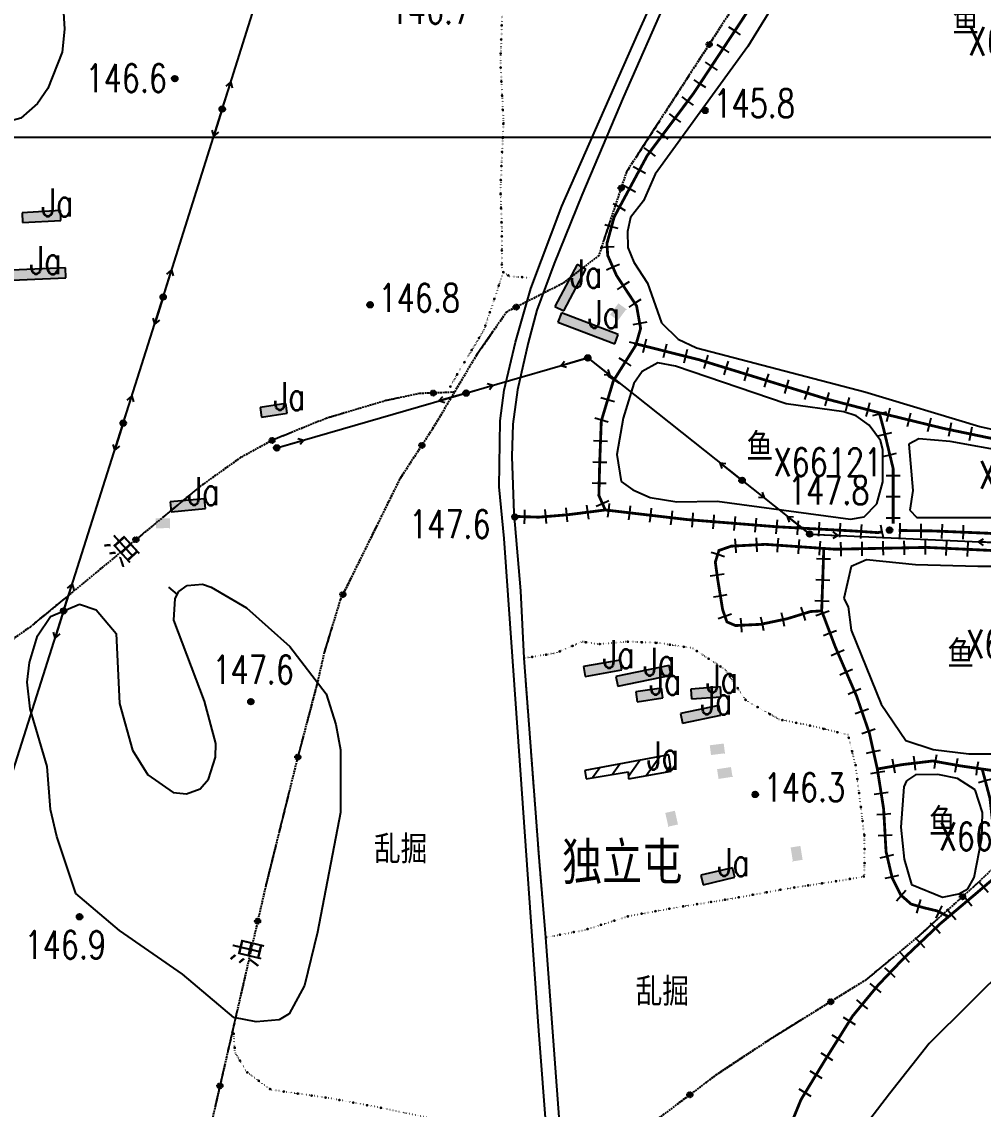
# Model space of a CAD drawing. Extents: x 408766 to 414302, y 5156573 to 5161925.
# Drawn here: x 411317 to 412000, y 5159309 to 5160082 of the extents above; entities that cross this region are included whole.
import ezdxf

# ---------------------------------------------------------------- set-up
doc = ezdxf.new("R2010")
doc.units = 0
doc.header["$LTSCALE"] = 1000
for name, pattern in [('0001', [0.5, 0.5, 0]), ('0004', [0.5, 0.5, 0]), ('5130', [1, 1, 0]), ('5320', [0.0018, 0.0013, -0.0005]), ('6121', [1, 1, 0]), ('6331', [1, 1, 0]), ('8111', [1, 1, 0]), ('8130', [1, 1, 0]), ('9100', [0.001, 0, -0.001]), ('9995', [0.001, 0, -0.001])]:
    doc.linetypes.add(name, pattern=pattern)
doc.layers.get('0').update_dxf_attribs({"linetype": 'CONTINUOUS'})
for name, color, linetype in [('0001', 1, 'CONTINUOUS'), ('0001ADD', 1, 'CONTINUOUS'), ('0001BAK', 1, 'CONTINUOUS'), ('0002', 2, 'CONTINUOUS'), ('0002ADD', 2, 'CONTINUOUS'), ('0005', 5, 'CONTINUOUS'), ('0005ADD', 5, 'CONTINUOUS'), ('0005BAK', 5, 'CONTINUOUS'), ('0006', 6, 'CONTINUOUS'), ('0007', 7, 'CONTINUOUS'), ('0009', 9, 'CONTINUOUS'), ('0011ADD', 11, 'CONTINUOUS'), ('0011BAK', 11, 'CONTINUOUS'), ('0012', 12, 'CONTINUOUS'), ('0013', 13, 'CONTINUOUS'), ('0015', 15, 'CONTINUOUS'), ('0017', 85, 'CONTINUOUS')]:
    doc.layers.add(name, color=color, linetype=linetype)
doc.styles.add('CADSLDXJ', font='romanc', dxfattribs={"bigfont": 'cadsldxj'})
doc.styles.add('SIMPLEX', font='simplex.shx', dxfattribs={"width": 0.75, "height": 20})
doc.styles.add('XDX', font='simplex.shx', dxfattribs={"height": 20, "bigfont": 'xdx.shx'})
doc.styles.add('XST', font='romanc.shx', dxfattribs={"width": 0.75, "height": 20, "bigfont": 'xst.shx'})

# ---------------------------------------------------------------- blocks, each defined once
blk = doc.blocks.new('8140')
for radius in [0.0002, 0.000141, 0.0000832, 0.0000301]:
    blk.add_circle((0, 0), radius)
at = {"flags": 1}
blk.add_attdef('8140', (0, 0), '', height=0.0000001, dxfattribs=at)
blk = doc.blocks.new('5130')
blk.add_hatch(color=256).paths.add_polyline_path([(0.0002, 0, 1), (-0.0002, 0, 1)])
for points in [[(0, 0), (0.002, 0)], [(0.001638, 0.000233), (0.002, 0), (0.001658, -0.000229)]]:
    blk.add_lwpolyline(points)
blk.add_circle((0, 0), 0.0002)
at = {"flags": 1}
blk.add_attdef('5130', (0, 0), '', height=0.000001, dxfattribs=at)
blk = doc.blocks.new('5131')
for points in [[(-0.001638, -0.000233), (-0.002, 0), (-0.001658, 0.000229)], [(0, 0), (-0.002, 0)]]:
    blk.add_lwpolyline(points)
at = {"flags": 1}
blk.add_attdef('5131', (0, 0), '', height=0.0000000001, dxfattribs=at)
blk = doc.blocks.new('2111')
h = blk.add_hatch(color=256)
h.paths.add_polyline_path([(0.0005, 0.00035), (-0.0005, 0.00035), (-0.0005, -0.00035), (0.0005, -0.00035)])
h.paths.add_polyline_path([(0, 0), (0, 0), (0, 0), (0, 0)], flags=24)
blk.add_line((0.0005, -0.00035), (0.0005, -0.00035))
at = {"style": 'CADSLDXJ', "flags": 1}
blk.add_attdef('2111', (0, 0), '', height=0.00000001, dxfattribs=at)
blk = doc.blocks.new('9100')
blk.add_hatch(color=256).paths.add_polyline_path([(0.0001, 0, 1), (-0.0001, 0, 1)])

msp = doc.modelspace()

# ---------------------------------------------------------------- hatches: boundary and pattern name
at = {"layer": '0001ADD', "linetype": '0001'}
for points in [[(411317.55, 5159939.32), (411344.74, 5159940.8), (411344.36, 5159947.79), (411317.17, 5159946.31)], [(411701.88, 5159876.53), (411717.65, 5159906.31), (411711.46, 5159909.59), (411695.7, 5159879.8)], [(411297.3, 5159897.95), (411348.21, 5159900.17), (411347.91, 5159907.17), (411296.99, 5159904.94)], [(411697.77, 5159868.65), (411738.22, 5159853.24), (411740.71, 5159859.79), (411700.26, 5159875.19)], [(411487.22, 5159801.13), (411505.47, 5159803.88), (411504.42, 5159810.8), (411486.18, 5159808.05)], [(411422.99, 5159733.87), (411447.43, 5159736.19), (411446.77, 5159743.16), (411422.32, 5159740.84)], [(411717.24, 5159616.97), (411743.31, 5159621.57), (411742.09, 5159628.46), (411716.03, 5159623.87)], [(411740.24, 5159610.08), (411778.19, 5159617.74), (411776.81, 5159624.6), (411738.86, 5159616.94)], [(411754.04, 5159598.98), (411772.44, 5159601.66), (411771.43, 5159608.59), (411753.03, 5159605.91)], [(411792.76, 5159600.89), (411813.84, 5159602.43), (411813.33, 5159609.41), (411792.25, 5159607.88)], [(411786.24, 5159583.67), (411813.46, 5159589.41), (411812.01, 5159596.26), (411784.79, 5159590.51)], [(411800.88, 5159468.89), (411823.5, 5159474.25), (411821.88, 5159481.06), (411799.27, 5159475.7)]]:
    msp.add_hatch(color=256, dxfattribs=at).paths.add_polyline_path(points)
h = msp.add_hatch(dxfattribs=at)
h.set_pattern_fill('U', color=256, scale=10, angle=54.36108, style=0, pattern_type=0)
h.set_pattern_definition([(54.36107697, (0, 0), (-8.12705117, 5.826752037), [])])
h.paths.add_polyline_path([(411717.75, 5159544.24), (411747.71, 5159549.18), (411748, 5159544.24), (411778.84, 5159549.76), (411775.64, 5159561.09), (411716.29, 5159550.05)])
at = {"layer": '0005ADD', "linetype": '5320'}
h = msp.add_hatch(color=256, dxfattribs=at)
edge = h.paths.add_edge_path()
edge.add_arc((411805.21, 5160065.84), 1.9, 0, 360)
h = msp.add_hatch(color=256, dxfattribs=at)
edge = h.paths.add_edge_path()
edge.add_arc((411742.66, 5159963.84), 1.9, 0, 360)
h = msp.add_hatch(color=256, dxfattribs=at)
edge = h.paths.add_edge_path()
edge.add_arc((411668.15, 5159879.27), 1.9, 0, 360)
h = msp.add_hatch(color=256, dxfattribs=at)
edge = h.paths.add_edge_path()
edge.add_arc((411609.25, 5159818.25), 1.9, 0, 360)
h = msp.add_hatch(color=256, dxfattribs=at)
edge = h.paths.add_edge_path()
edge.add_arc((411494.69, 5159784.55), 1.9, 0, 360)
h = msp.add_hatch(color=256, dxfattribs=at)
edge = h.paths.add_edge_path()
edge.add_arc((411601.1, 5159781.04), 1.9, 0, 360)
h = msp.add_hatch(color=256, dxfattribs=at)
edge = h.paths.add_edge_path()
edge.add_arc((411397.99, 5159714.07), 1.9, 0, 360)
h = msp.add_hatch(color=256, dxfattribs=at)
edge = h.paths.add_edge_path()
edge.add_arc((411545.03, 5159675.13), 1.9, 0, 360)
h = msp.add_hatch(color=256, dxfattribs=at)
edge = h.paths.add_edge_path()
edge.add_arc((411513, 5159559.6), 1.9, 0, 360)
h = msp.add_hatch(color=256, dxfattribs=at)
edge = h.paths.add_edge_path()
edge.add_arc((411985.18, 5159460.44), 1.9, 0, 360)
h = msp.add_hatch(color=256, dxfattribs=at)
edge = h.paths.add_edge_path()
edge.add_arc((411484.5, 5159443.04), 1.9, 0, 360)
h = msp.add_hatch(color=256, dxfattribs=at)
edge = h.paths.add_edge_path()
edge.add_arc((411891.56, 5159385.83), 1.9, 0, 360)
h = msp.add_hatch(color=256, dxfattribs=at)
edge = h.paths.add_edge_path()
edge.add_arc((411457.68, 5159326.08), 1.9, 0, 360)
h = msp.add_hatch(color=256, dxfattribs=at)
edge = h.paths.add_edge_path()
edge.add_arc((411791.48, 5159319.73), 1.9, 0, 360)

# ---------------------------------------------------------------- linework, layer by layer
at = {"layer": '0001', "linetype": '6121'}
for points in [[(411997.45, 5160302.28), (411990.42, 5160300.57), (411980.65, 5160291.33), (411887.97, 5160154.3), (411832.78, 5160064.45), (411766.78, 5159973.64), (411758.64, 5159954.83), (411749.43, 5159943.03), (411747.24, 5159932.93), (411747.55, 5159921.5), (411751.7, 5159911.23), (411761.42, 5159896.36), (411771.4, 5159868.16), (411783.12, 5159856.41), (411796.26, 5159850.33), (411915.87, 5159819.06), (411997.62, 5159794.56), (412013.37, 5159790.95)], [(411928.66, 5159778.09), (411926.94, 5159784.48), (411919, 5159795.49), (411909.68, 5159802.1), (411900.88, 5159804.88), (411859.82, 5159810.47), (411781.31, 5159837.42), (411768.69, 5159839.67), (411757.74, 5159833.63), (411751.78, 5159824.91), (411744.11, 5159800.37), (411739.57, 5159774.48), (411742.83, 5159755.35), (411750.91, 5159749.41), (411763.44, 5159743.98), (411782.38, 5159740.92), (411810.93, 5159741.39), (411905.69, 5159728.59), (411915.25, 5159730.23), (411924.39, 5159739.49), (411928.64, 5159755.24), (411928.66, 5159778.09)], [(411976.38, 5159783.73), (411954.24, 5159785.62), (411947.16, 5159782.01), (411950.03, 5159748.93), (411947.73, 5159735.03), (411952.65, 5159729.82), (412023.05, 5159729.76), (412035.79, 5159731.94), (412041.06, 5159738.77), (412038.34, 5159754.71), (412031.13, 5159768.88), (412022.44, 5159775.47), (411976.38, 5159783.73)], [(411996.06, 5159694.97), (411951.7, 5159696.21), (411916.92, 5159699.72), (411906, 5159694.94), (411900.92, 5159672.24), (411903.93, 5159666.44), (411905.99, 5159649.89), (411927.33, 5159597.25), (411944.98, 5159571.37), (411964.47, 5159565.12), (411989.74, 5159561.87), (412010.03, 5159561.94), (412054.52, 5159565.14), (412069.87, 5159569.79), (412079.01, 5159579.06), (412084.09, 5159601.76), (412077.02, 5159665.42), (412069.24, 5159681.5), (412058.08, 5159690.7), (412045.52, 5159694.86), (411996.06, 5159694.97)], [(411941.34, 5159509.91), (411943.86, 5159487), (411949.05, 5159469.08), (411971, 5159460.22), (411982.48, 5159462.44), (411988.92, 5159466.07), (411993.59, 5159474.19), (411998.82, 5159501.96), (411999.34, 5159520.35), (411994.09, 5159536.37), (411981.63, 5159544.33), (411967.76, 5159547.25), (411951.9, 5159547.06), (411945.44, 5159542.8), (411943.41, 5159538.41), (411941.34, 5159509.91)], [(412055.62, 5159449.52), (411961.55, 5159356.18)], [(411961.55, 5159356.18), (411933.42, 5159320.38), (411907.08, 5159286.2), (411899.66, 5159270.54), (411889.28, 5159239.73), (411885.13, 5159205.58), (411886.68, 5159192.84), (411892.56, 5159176.81), (411913.68, 5159138.78), (411932.85, 5159121.75), (411951.1, 5159116.8), (411971.41, 5159117.5), (412011.24, 5159135.43)]]:
    msp.add_lwpolyline(points, dxfattribs=at)
at = {"layer": '0001', "linetype": '0001'}
for points in [[(411317.55, 5159939.32), (411344.74, 5159940.8), (411344.36, 5159947.79), (411317.17, 5159946.31)], [(411701.88, 5159876.53), (411717.65, 5159906.31), (411711.46, 5159909.59), (411695.7, 5159879.8)], [(411297.3, 5159897.95), (411348.21, 5159900.17), (411347.91, 5159907.17), (411296.99, 5159904.94)], [(411697.77, 5159868.65), (411738.22, 5159853.24), (411740.71, 5159859.79), (411700.26, 5159875.19)], [(411487.22, 5159801.13), (411505.47, 5159803.88), (411504.42, 5159810.8), (411486.18, 5159808.05)], [(411422.99, 5159733.87), (411447.43, 5159736.19), (411446.77, 5159743.16), (411422.32, 5159740.84)], [(411717.24, 5159616.97), (411743.31, 5159621.57), (411742.09, 5159628.46), (411716.03, 5159623.87)], [(411740.24, 5159610.08), (411778.19, 5159617.74), (411776.81, 5159624.6), (411738.86, 5159616.94)], [(411754.04, 5159598.98), (411772.44, 5159601.66), (411771.43, 5159608.59), (411753.03, 5159605.91)], [(411792.76, 5159600.89), (411813.84, 5159602.43), (411813.33, 5159609.41), (411792.25, 5159607.88)], [(411786.24, 5159583.67), (411813.46, 5159589.41), (411812.01, 5159596.26), (411784.79, 5159590.51)], [(411717.75, 5159544.24), (411747.71, 5159549.18), (411748, 5159544.24), (411778.36, 5159549.67), (411776.7, 5159561.18), (411716.99, 5159550.03)], [(411800.88, 5159468.89), (411823.5, 5159474.25), (411821.88, 5159481.06), (411799.27, 5159475.7)]]:
    msp.add_lwpolyline(points, close=True, dxfattribs=at)
at = {"layer": '0001BAK', "linetype": '9995'}
for points in [[(411660.11, 5160259.58), (411660.11, 5160209.98), (411656.94, 5160185.71), (411659.05, 5160161.44), (411659.05, 5160112.9), (411656.94, 5160053.8), (411659.05, 5160010.54), (411656.94, 5159963.05), (411657.95, 5159932.89), (411657.95, 5159905.46), (411663.23, 5159901.24), (411678.02, 5159900.18)], [(411688.93, 5159431.46), (411717.05, 5159436.89), (411748.79, 5159446.86), (411784.15, 5159453.2), (411818.61, 5159458.63), (411858.52, 5159465.88), (411900.23, 5159472.22), (411915.65, 5159474.93), (411915.65, 5159503.01), (411909.3, 5159553.74), (411903.86, 5159575.48), (411877.56, 5159581.82), (411854.89, 5159586.34), (411831.31, 5159599.93), (411816.8, 5159621.67), (411793.22, 5159637.07), (411768.74, 5159640.69), (411747.88, 5159641.6), (411726.11, 5159639.78), (411715.23, 5159641.6), (411696.19, 5159633.44), (411673.52, 5159629.82)]]:
    msp.add_lwpolyline(points, dxfattribs=at)
at = {"layer": '0002', "linetype": '5130'}
for points in [[(411269.48, 5159294.59), (411262.05, 5159396.51), (411417.39, 5159886.41), (411562.45, 5160348.2)], [(411498.04, 5159779.25), (411719.01, 5159843.22), (411876.65, 5159718.07), (412760.37, 5159676.92), (413379.15, 5159647.53)]]:
    msp.add_lwpolyline(points, dxfattribs=at)
at = {"layer": '0005', "linetype": '6331', "const_width": 2}
for points in [[(412018.51, 5160371.79), (411992.88, 5160329.69), (411949.01, 5160263.11), (411873.62, 5160153.45), (411828.47, 5160083.1), (411794.29, 5160031.32), (411761.25, 5159986.94), (411737.74, 5159943.24), (411732.61, 5159924.46), (411733.18, 5159915.92), (411739.45, 5159901.7), (411753.69, 5159880.08), (411756.54, 5159864.14), (411753.12, 5159852.19), (411737.15, 5159826.78), (411728.6, 5159798.33), (411727.46, 5159768.17), (411726.89, 5159745.41), (411731.45, 5159735.17)], [(411751.99, 5159853.48), (411798.37, 5159841.8), (411888.95, 5159813.91), (411926.09, 5159804.23), (411971.34, 5159793.19), (412060.94, 5159774.5)], [(411935.92, 5159725.33), (411935.92, 5159725.33), (411935.92, 5159742.4), (411935.92, 5159764.59), (411929.08, 5159793.04), (411926.09, 5159804.23)], [(411939.88, 5159720.6), (411963.23, 5159720.31), (412003.68, 5159718.61), (412030.46, 5159716.33), (412044.7, 5159718.04), (412052.11, 5159723.73), (412053.24, 5159731.69), (412052.68, 5159740.8), (412044.13, 5159753.88), (412037.29, 5159764.13), (412034.82, 5159779.53)], [(411666.5, 5159730.62), (411684.16, 5159730.05), (411704.67, 5159731.75), (411731.45, 5159735.17), (411789.56, 5159728.34), (411853.36, 5159723.22), (411908.57, 5159720.2), (411925.09, 5159719.07), (411928.58, 5159719.81)], [(411975.32, 5159446.25), (411966.94, 5159450.4), (411957.82, 5159452.57), (411948.7, 5159455.17), (411941.31, 5159461.68), (411935.24, 5159473.82), (411930.89, 5159492.47), (411929.16, 5159522.83), (411926.98, 5159536.71), (411924.69, 5159551.13), (411919.09, 5159576.44), (411909.97, 5159602.9), (411894.77, 5159638.03), (411885.16, 5159663.46), (411877.34, 5159663.03), (411860.41, 5159657.82), (411841.74, 5159653.92), (411823.93, 5159653.05), (411817.85, 5159655.65), (411814.81, 5159664.33), (411811.34, 5159685.58), (411809.6, 5159698.16), (411812.21, 5159706.4), (411820.89, 5159709.44), (411845.21, 5159710.74), (411894.71, 5159707.27), (411959.85, 5159708.57), (412013.95, 5159706)], [(411886.67, 5159707.83), (411885.16, 5159663.46)], [(412134.53, 5159563.34), (412123.01, 5159567.7), (412111.72, 5159569.44), (412104.77, 5159569.44), (412094.27, 5159566.88), (412076.11, 5159561.63), (412055.26, 5159555.12), (412035.29, 5159550.35), (412010.54, 5159549.49), (411983.61, 5159553.39), (411964.07, 5159556.86), (411942.36, 5159554.26), (411924.69, 5159551.13)], [(412012.02, 5159476.36), (412006.89, 5159510.25), (412004.71, 5159530.2), (411999.15, 5159551.14)], [(412046.63, 5159506.82), (411993.66, 5159461.71), (411969.15, 5159441.05), (411943.53, 5159416.76), (411925.29, 5159397.67), (411907.05, 5159375.55), (411887.51, 5159344.33), (411870.46, 5159316.25), (411861.77, 5159295), (411852.22, 5159267.24), (411846.57, 5159237.31), (411843.94, 5159214.05), (411846.11, 5159192.79), (411856.1, 5159168.94), (411871.73, 5159141.18), (411889.97, 5159121.23), (411911.37, 5159106.24), (411933.08, 5159096.26), (411959.57, 5159091.93), (411992.14, 5159097.57), (412033.39, 5159116.22)]]:
    msp.add_lwpolyline(points, dxfattribs=at)
at = {"layer": '0005ADD', "linetype": '5320'}
for points in [[(411813.37, 5160078.42), (411797.05, 5160053.25)], [(411791.61, 5160044.86), (411775.28, 5160019.69)], [(411769.84, 5160011.3), (411753.51, 5159986.13)], [(411748.07, 5159977.74), (411746.47, 5159975.27), (411737.93, 5159949.6)], [(411734.77, 5159940.11), (411730.29, 5159926.64), (411726.94, 5159915.94), (411723.3, 5159913.14)], [(411715.37, 5159907.05), (411700.82, 5159895.86), (411690.44, 5159890.59)], [(411681.52, 5159886.07), (411661.29, 5159875.79), (411657.11, 5159869.79)], [(411651.4, 5159861.59), (411639.86, 5159845.02), (411634.84, 5159836.59)], [(411629.72, 5159828), (411614.37, 5159802.22)], [(411624.24, 5159818.8), (411599.42, 5159817.89), (411594.37, 5159816.82)], [(411584.59, 5159814.74), (411575.62, 5159812.83), (411555.65, 5159806.9)], [(411546.07, 5159804.05), (411533.09, 5159800.19), (411517.85, 5159793.98)], [(411609.25, 5159793.63), (411608.37, 5159792.16), (411592.89, 5159768.49)], [(411508.58, 5159790.21), (411494.61, 5159784.51), (411481.52, 5159777.38)], [(411472.73, 5159772.6), (411472.33, 5159772.37), (411448.28, 5159755.22)], [(411587.41, 5159760.12), (411585.36, 5159756.99), (411573.77, 5159733.43)], [(411440.35, 5159749.15), (411417.24, 5159730.01)], [(411569.35, 5159724.46), (411565.27, 5159716.17), (411556.08, 5159697.55)], [(411409.54, 5159723.64), (411398.77, 5159714.72)], [(411378.73, 5159698.13), (411369.76, 5159690.7), (411355.6, 5159679.02)], [(411551.66, 5159688.58), (411543.16, 5159671.35), (411540.03, 5159661.03)], [(411347.89, 5159672.65), (411324.75, 5159653.56)], [(411537.12, 5159651.46), (411531.77, 5159633.88), (411529.21, 5159622.55)], [(411526.99, 5159612.79), (411519.36, 5159583.78)], [(411516.82, 5159574.11), (411512.36, 5159557.16), (411509.35, 5159545.06)], [(411506.94, 5159535.35), (411499.71, 5159506.24)], [(411497.3, 5159496.53), (411490.25, 5159468.17), (411490.08, 5159467.41)], [(411996.26, 5159470.55), (411993.03, 5159467.5), (411974.02, 5159450.41)], [(411487.84, 5159457.66), (411482.69, 5159435.14)], [(411966.59, 5159443.73), (411953.63, 5159432.08), (411943.94, 5159424.06)], [(411936.25, 5159417.68), (411916.59, 5159401.39), (411912.79, 5159399.03)], [(411476.11, 5159406.42), (411472.22, 5159389.43)], [(411904.3, 5159393.75), (411878.82, 5159377.91)], [(411469.98, 5159379.68), (411463.32, 5159350.61), (411463.29, 5159350.44)], [(411870.32, 5159372.63), (411845.67, 5159357.31), (411844.86, 5159356.77)], [(411836.52, 5159351.26), (411811.49, 5159334.72)], [(411461.05, 5159340.69), (411454.32, 5159311.46)], [(411803.47, 5159328.75), (411779.5, 5159310.71)]]:
    msp.add_lwpolyline(points, dxfattribs=at)
at = {"layer": '0005ADD', "linetype": '6331'}
for points in [[(411827.61, 5160072.71), (411823.43, 5160075.47), (411819.26, 5160078.22)], [(411819.34, 5160060.19), (411815.17, 5160062.95), (411811, 5160065.7)], [(411811.08, 5160047.68), (411806.91, 5160050.43), (411802.73, 5160053.19)], [(411802.82, 5160035.16), (411798.64, 5160037.91), (411794.47, 5160040.67)], [(411794.06, 5160022.64), (411790.05, 5160025.62), (411786.04, 5160028.61)], [(411785.1, 5160010.61), (411781.09, 5160013.59), (411777.08, 5160016.58)], [(411776.15, 5159998.57), (411772.14, 5160001.56), (411768.13, 5160004.55)], [(411767.19, 5159986.54), (411763.18, 5159989.53), (411759.17, 5159992.51)], [(411760.08, 5159974.2), (411755.67, 5159976.57), (411751.27, 5159978.94)], [(411752.97, 5159960.99), (411748.57, 5159963.36), (411744.17, 5159965.73)], [(411745.87, 5159947.78), (411741.46, 5159950.15), (411737.06, 5159952.52)], [(411740.68, 5159935.02), (411735.86, 5159936.34), (411731.04, 5159937.66)], [(411737.78, 5159922.12), (411732.79, 5159921.78), (411727.8, 5159921.45)], [(411741.44, 5159909.59), (411736.86, 5159907.57), (411732.29, 5159905.55)], [(411748.35, 5159897.28), (411744.17, 5159894.53), (411740, 5159891.78)], [(411756.6, 5159884.75), (411752.42, 5159882), (411748.25, 5159879.25)], [(411760.85, 5159868.46), (411755.93, 5159867.58), (411751, 5159866.7)], [(411760.48, 5159856.49), (411759.26, 5159851.65), (411758.04, 5159846.8)], [(411758.18, 5159851.71), (411753.38, 5159853.08), (411748.57, 5159854.46)], [(411775.03, 5159852.83), (411773.81, 5159847.98), (411772.58, 5159843.13)], [(411789.57, 5159849.17), (411788.35, 5159844.32), (411787.13, 5159839.47)], [(411749.86, 5159837.61), (411745.63, 5159840.28), (411741.4, 5159842.94)], [(411804.3, 5159845.2), (411802.83, 5159840.42), (411801.36, 5159835.64)], [(411818.64, 5159840.79), (411817.17, 5159836.01), (411815.7, 5159831.23)], [(411832.98, 5159836.38), (411831.5, 5159831.6), (411830.03, 5159826.82)], [(411847.31, 5159831.96), (411845.84, 5159827.18), (411844.37, 5159822.41)], [(411741.88, 5159824.92), (411737.65, 5159827.58), (411733.41, 5159830.24)], [(411861.65, 5159827.55), (411860.18, 5159822.77), (411858.71, 5159817.99)], [(411875.98, 5159823.14), (411874.51, 5159818.36), (411873.04, 5159813.58)], [(411890.32, 5159818.72), (411888.85, 5159813.95), (411887.38, 5159809.17)], [(411737.89, 5159811.88), (411733.1, 5159813.31), (411728.31, 5159814.75)], [(411904.62, 5159814.99), (411903.36, 5159810.16), (411902.1, 5159805.32)], [(411919.14, 5159811.21), (411917.88, 5159806.37), (411916.62, 5159801.53)], [(411921.45, 5159802.22), (411926.28, 5159803.51), (411931.11, 5159804.8)], [(411933.6, 5159807.54), (411932.42, 5159802.68), (411931.23, 5159797.83)], [(411948.17, 5159803.99), (411946.99, 5159799.13), (411945.8, 5159794.27)], [(411733.58, 5159797.51), (411728.79, 5159798.95), (411724, 5159800.39)], [(411962.75, 5159800.43), (411961.56, 5159795.57), (411960.38, 5159790.72)], [(411977.19, 5159797.07), (411976.17, 5159792.18), (411975.15, 5159787.28)], [(411991.88, 5159794.01), (411990.85, 5159789.12), (411989.83, 5159784.22)], [(411925.19, 5159787.82), (411930.05, 5159788.99), (411934.92, 5159790.16)], [(411733.05, 5159783.8), (411728.06, 5159783.99), (411723.06, 5159784.18)], [(411928.7, 5159773.24), (411933.56, 5159774.41), (411938.42, 5159775.57)], [(411732.49, 5159768.81), (411727.49, 5159769), (411722.5, 5159769.19)], [(411930.92, 5159759.69), (411935.92, 5159759.69), (411940.92, 5159759.69)], [(411732.1, 5159753.88), (411727.11, 5159754), (411722.11, 5159754.13)], [(411734.06, 5159741.59), (411729.5, 5159739.56), (411724.93, 5159737.53)], [(411734.28, 5159739.87), (411733.69, 5159734.9), (411733.11, 5159729.94)], [(411930.92, 5159744.69), (411935.92, 5159744.69), (411940.92, 5159744.69)], [(411674.16, 5159735.37), (411674, 5159730.37), (411673.84, 5159725.38)], [(411688.56, 5159735.43), (411688.98, 5159730.45), (411689.39, 5159725.46)], [(411703.51, 5159736.67), (411703.93, 5159731.69), (411704.34, 5159726.71)], [(411718.18, 5159738.52), (411718.81, 5159733.56), (411719.44, 5159728.6)], [(411749.17, 5159738.12), (411748.59, 5159733.15), (411748.01, 5159728.19)], [(411764.07, 5159736.37), (411763.49, 5159731.4), (411762.9, 5159726.44)], [(411778.97, 5159734.62), (411778.38, 5159729.65), (411777.8, 5159724.69)], [(411793.7, 5159733.02), (411793.3, 5159728.04), (411792.9, 5159723.06)], [(411808.65, 5159731.82), (411808.25, 5159726.84), (411807.85, 5159721.86)], [(411823.6, 5159730.62), (411823.2, 5159725.64), (411822.8, 5159720.66)], [(411838.55, 5159729.42), (411838.15, 5159724.44), (411837.75, 5159719.46)], [(411853.5, 5159728.22), (411853.1, 5159723.24), (411852.7, 5159718.26)], [(411868.35, 5159727.41), (411868.08, 5159722.42), (411867.81, 5159717.42)], [(411883.33, 5159726.59), (411883.06, 5159721.6), (411882.79, 5159716.61)], [(411898.31, 5159725.77), (411898.04, 5159720.78), (411897.76, 5159715.79)], [(411913.35, 5159724.89), (411913.01, 5159719.9), (411912.67, 5159714.91)], [(411926.87, 5159724.56), (411927.92, 5159719.67), (411928.96, 5159714.78)], [(411930.92, 5159729.69), (411935.92, 5159729.69), (411940.92, 5159729.69)], [(411940.66, 5159725.67), (411940.58, 5159720.67), (411940.5, 5159715.67)], [(411955.66, 5159725.43), (411955.58, 5159720.43), (411955.5, 5159715.43)], [(411970.78, 5159725), (411970.57, 5159720), (411970.36, 5159715.01)], [(411985.77, 5159724.37), (411985.56, 5159719.37), (411985.35, 5159714.38)], [(411823.58, 5159714.59), (411823.85, 5159709.59), (411824.11, 5159704.6)], [(411838.56, 5159715.39), (411838.82, 5159710.39), (411839.09, 5159705.4)], [(411854.14, 5159715.12), (411853.79, 5159710.13), (411853.44, 5159705.15)], [(411869.11, 5159714.07), (411868.76, 5159709.09), (411868.41, 5159704.1)], [(411884.07, 5159713.02), (411883.72, 5159708.04), (411883.37, 5159703.05)], [(411898.59, 5159712.35), (411898.69, 5159707.35), (411898.79, 5159702.35)], [(411913.59, 5159712.64), (411913.69, 5159707.65), (411913.79, 5159702.65)], [(411928.59, 5159712.94), (411928.69, 5159707.95), (411928.79, 5159702.95)], [(411943.58, 5159713.24), (411943.68, 5159708.24), (411943.78, 5159703.25)], [(411958.58, 5159713.54), (411958.68, 5159708.54), (411958.78, 5159703.55)], [(411973.9, 5159712.91), (411973.67, 5159707.91), (411973.43, 5159702.92)], [(411988.89, 5159712.2), (411988.65, 5159707.2), (411988.41, 5159702.21)], [(411806.58, 5159705.2), (411811.35, 5159703.69), (411816.12, 5159702.18)], [(411891.41, 5159700.17), (411886.41, 5159700.33), (411881.42, 5159700.5)], [(411805.91, 5159688.36), (411810.86, 5159689.05), (411815.81, 5159689.73)], [(411890.9, 5159685.17), (411885.9, 5159685.34), (411880.91, 5159685.51)], [(411808.26, 5159673.42), (411813.19, 5159674.23), (411818.13, 5159675.04)], [(411890.39, 5159670.18), (411885.39, 5159670.35), (411880.4, 5159670.52)], [(411858.75, 5159652.37), (411857.73, 5159657.26), (411856.7, 5159662.16)], [(411873.6, 5159656.64), (411872.13, 5159661.42), (411870.66, 5159666.2)], [(411881.09, 5159660.09), (411885.77, 5159661.86), (411890.44, 5159663.62)], [(411811.74, 5159657.99), (411816.45, 5159659.64), (411821.17, 5159661.29)], [(411828.33, 5159648.26), (411828.09, 5159653.25), (411827.84, 5159658.25)], [(411844.07, 5159649.3), (411843.04, 5159654.19), (411842.02, 5159659.09)], [(411886.39, 5159646.06), (411891.07, 5159647.83), (411895.75, 5159649.59)], [(411891.98, 5159631.89), (411896.57, 5159633.87), (411901.16, 5159635.86)], [(411897.94, 5159618.12), (411902.52, 5159620.11), (411907.11, 5159622.09)], [(411903.89, 5159604.35), (411908.48, 5159606.34), (411913.07, 5159608.33)], [(411908.91, 5159590.63), (411913.64, 5159592.26), (411918.36, 5159593.89)], [(411913.8, 5159576.45), (411918.52, 5159578.08), (411923.25, 5159579.71)], [(411917.07, 5159562.41), (411921.96, 5159563.49), (411926.84, 5159564.57)], [(411937.29, 5159548.28), (411936.41, 5159553.2), (411935.54, 5159558.13)], [(411951.85, 5159550.36), (411951.26, 5159555.32), (411950.66, 5159560.29)], [(411965.26, 5159551.57), (411966.13, 5159556.49), (411967.01, 5159561.42)], [(411980.03, 5159548.95), (411980.9, 5159553.87), (411981.78, 5159558.79)], [(411995.02, 5159546.68), (411995.73, 5159551.63), (411996.45, 5159556.58)], [(411920.12, 5159548.03), (411925.06, 5159548.82), (411930, 5159549.6)], [(411996.5, 5159541.62), (412001.34, 5159542.91), (412006.17, 5159544.19)], [(411922.47, 5159533.23), (411927.41, 5159534), (411932.35, 5159534.78)], [(411924.37, 5159518.86), (411929.37, 5159519.14), (411934.36, 5159519.43)], [(411925.23, 5159503.88), (411930.22, 5159504.17), (411935.22, 5159504.45)], [(411926.77, 5159488.14), (411931.64, 5159489.27), (411936.51, 5159490.41)], [(411930.17, 5159473.53), (411935.04, 5159474.66), (411939.91, 5159475.8)], [(412003.35, 5159463.4), (412000.11, 5159467.21), (411996.87, 5159471.01)], [(411938.42, 5159457.56), (411941.73, 5159461.31), (411945.03, 5159465.06)], [(411991.89, 5159453.68), (411988.67, 5159457.5), (411985.44, 5159461.33)], [(411952.82, 5159448.79), (411954.19, 5159453.6), (411955.56, 5159458.41)], [(411966.38, 5159445.09), (411968.6, 5159449.58), (411970.81, 5159454.06)], [(411980.42, 5159444.01), (411977.2, 5159447.84), (411973.98, 5159451.66)], [(411969.35, 5159434.34), (411965.91, 5159437.97), (411962.47, 5159441.6)], [(411958.46, 5159424.02), (411955.02, 5159427.65), (411951.58, 5159431.28)], [(411947.57, 5159413.71), (411944.13, 5159417.33), (411940.69, 5159420.96)], [(411937.36, 5159403.06), (411933.74, 5159406.52), (411930.13, 5159409.97)], [(411927.39, 5159392.36), (411923.53, 5159395.54), (411919.67, 5159398.72)], [(411917.84, 5159380.79), (411913.99, 5159383.97), (411910.13, 5159387.15)], [(411909.12, 5159369.43), (411904.88, 5159372.08), (411900.64, 5159374.73)], [(411901.16, 5159356.71), (411896.92, 5159359.37), (411892.68, 5159362.02)], [(411893.2, 5159344), (411888.96, 5159346.65), (411884.73, 5159349.3)], [(411885.42, 5159331.25), (411881.15, 5159333.85), (411876.87, 5159336.44)], [(411877.63, 5159318.43), (411873.36, 5159321.03), (411869.08, 5159323.62)]]:
    msp.add_lwpolyline(points, dxfattribs=at)
at = {"layer": '0005ADD', "linetype": '5320'}
for centre in [(411805.21, 5160065.84), (411742.66, 5159963.84), (411668.15, 5159879.27), (411609.25, 5159818.25), (411494.69, 5159784.55), (411601.1, 5159781.04), (411397.99, 5159714.07), (411545.03, 5159675.13), (411513, 5159559.6), (411985.18, 5159460.44), (411484.5, 5159443.04), (411891.56, 5159385.83), (411457.68, 5159326.08), (411791.48, 5159319.73)]:
    msp.add_circle(centre, 1.9, dxfattribs=at)
at = {"layer": '0005BAK', "linetype": '5320'}
for points in [[(411850.52, 5160135.68), (411746.47, 5159975.27), (411730.29, 5159926.64), (411726.94, 5159915.94), (411700.82, 5159895.86), (411661.29, 5159875.79), (411639.86, 5159845.02), (411608.37, 5159792.16), (411585.36, 5159756.99), (411565.27, 5159716.17), (411543.16, 5159671.35), (411531.77, 5159633.88), (411527.08, 5159613.14), (411512.36, 5159557.16), (411490.25, 5159468.17), (411463.32, 5159350.61), (411447.23, 5159280.6), (411432.49, 5159198.31), (411405.63, 5159066.78), (411382.14, 5158953.98), (411365.4, 5158873.69), (411358.66, 5158837.77), (411342.58, 5158760.16), (411327.17, 5158683.89)], [(411624.24, 5159818.8), (411599.42, 5159817.89), (411575.62, 5159812.83), (411533.09, 5159800.19), (411494.61, 5159784.51), (411472.33, 5159772.37), (411443.97, 5159752.14), (411369.76, 5159690.7), (411323.18, 5159652.26), (411257.07, 5159605.45)], [(412034.8, 5159506.86), (411993.03, 5159467.5), (411953.63, 5159432.08), (411916.59, 5159401.39), (411845.67, 5159357.31), (411810.62, 5159334.14), (411756.25, 5159293.21), (411718.42, 5159260.94), (411686.9, 5159231.82), (411668.78, 5159194.83), (411654.43, 5159145.45), (411633.94, 5159064.38), (411614.24, 5158991.97), (411577.9, 5158824.48), (411572.33, 5158803.46), (411571.43, 5158788.25), (411570.43, 5158776.76)]]:
    msp.add_lwpolyline(points, dxfattribs=at)
at = {"layer": '0006', "linetype": '0004'}
for points in [[(411635.83, 5159067.77), (411689.68, 5159055.51), (411702.64, 5159053.47), (411708.09, 5159055.51), (411708.09, 5159065.04), (411700.59, 5159158.32), (411693.1, 5159250.13), (411684.24, 5159365.19), (411669.89, 5159570.67), (411659.57, 5159714.91), (411656.17, 5159751.68), (411656.85, 5159798.53), (411659.58, 5159820.32), (411667.76, 5159854.36), (411678.67, 5159892.49), (411700.48, 5159951.05), (411754.54, 5160073.45), (411793.4, 5160159.24)], [(411788.62, 5160128.85), (411744.31, 5160028.76), (411714.81, 5159958.7), (411695.04, 5159910.35), (411682.77, 5159876.99), (411676.64, 5159853.84), (411669.14, 5159820.48), (411665.73, 5159796.21), (411665.05, 5159773.06), (411666.41, 5159732.89), (411671.19, 5159677.73), (411673.52, 5159629.82), (411684.15, 5159488.58), (411688.93, 5159431.46), (411700.55, 5159276.25), (411714.18, 5159083.76), (411727.2, 5158900.62), (411745.19, 5158683.34)]]:
    msp.add_lwpolyline(points, dxfattribs=at)
at = {"layer": '0006', "linetype": '8130', "elevation": 147}
msp.add_lwpolyline([(411427.54, 5159675.17), (411421.39, 5159680.29)], dxfattribs=at)
at = {"layer": '0007', "linetype": '8111'}
for points in [[(411343.34, 5160137.18), (411347.33, 5160076.77), (411345.6, 5160060.31), (411335.36, 5160034.57), (411328.08, 5160023.99), (411316.37, 5160013.53), (411304.22, 5160010.06), (411292.87, 5160012.28), (411284.78, 5160017.58), (411244.72, 5160058.69), (411232.91, 5160067.27), (411201.13, 5160087.2)], [(411395.61, 5159564.47), (411406.53, 5159547.03), (411424.56, 5159534.47), (411434.05, 5159533.57), (411443.66, 5159537.11), (411449.56, 5159543.93), (411454.45, 5159559.66), (411454.72, 5159569.17), (411446.69, 5159599.23), (411424.86, 5159656.96), (411425.93, 5159672.16), (411428.61, 5159677.17), (411434.43, 5159681.45), (411445.24, 5159682.41), (411451.53, 5159680.34), (411476.48, 5159665.68), (411507.4, 5159638.16), (411533.08, 5159604.44), (411540.08, 5159582.66), (411543.38, 5159564.8), (411543.38, 5159520.37), (411527.02, 5159435.14), (411517.7, 5159397.32), (411506.99, 5159377.31), (411499.89, 5159373.06), (411483.36, 5159371.62), (411467.59, 5159374.6), (411431.05, 5159405.45), (411386.28, 5159436.52), (411355.31, 5159462.78), (411341.87, 5159503.14), (411337.34, 5159522.3), (411335.03, 5159552.83), (411322.88, 5159593.8), (411320.88, 5159612.89), (411322.54, 5159626.81), (411328.15, 5159645.7), (411337.42, 5159659.4), (411357.96, 5159668.35), (411369.9, 5159664.21), (411384, 5159647.31), (411386.4, 5159597.74), (411395.61, 5159564.47)]]:
    msp.add_lwpolyline(points, dxfattribs=at)
at = {"layer": '0009', "linetype": '9995'}
for points in [[(411681.44, 5159899.94), (411700.48, 5159951.05), (411754.54, 5160073.45), (411793.4, 5160159.24), (411822.18, 5160223.17), (411826.27, 5160236.11), (411826.27, 5160249.04), (411824.22, 5160260.62), (411821.61, 5160262.19)], [(411673.52, 5159629.82), (411673.52, 5159629.82), (411684.15, 5159488.58), (411688.93, 5159431.46)]]:
    msp.add_lwpolyline(points, dxfattribs=at)
at = {"layer": '0011BAK', "linetype": '9100'}
for points in [[(411659.1, 5159904.54), (411645.27, 5159863.25), (411626.25, 5159831.59), (411620.97, 5159822.09)], [(411690.14, 5159287.34), (411657.64, 5159290.82), (411620.5, 5159300.1), (411571.75, 5159310.53), (411534.6, 5159317.49), (411493.97, 5159323.28), (411476.56, 5159336.04), (411468.44, 5159349.95), (411467.28, 5159366.18)]]:
    msp.add_lwpolyline(points, dxfattribs=at)
at = {"layer": '0012'}
msp.add_line((408879.77, 5160000), (413832.35, 5160000), dxfattribs=at)

# ---------------------------------------------------------------- block references
at = {"layer": '0001ADD', "linetype": '9995', "xscale": 10000, "yscale": 10000, "zscale": 10000}
for p in [(411657.85, 5160079.4), (411657.49, 5160069.4), (411657.14, 5160059.41), (411657.15, 5160049.42), (411657.64, 5160039.43), (411658.13, 5160029.44), (411658.61, 5160019.45), (411659, 5160009.47), (411658.56, 5159999.48), (411658.11, 5159989.49), (411657.67, 5159979.5), (411657.22, 5159969.51), (411657.06, 5159959.51), (411657.39, 5159949.52), (411657.73, 5159939.53), (411657.95, 5159929.53), (411657.95, 5159919.53), (411657.95, 5159909.53), (411662.58, 5159901.76), (411672.38, 5159900.58), (411708.25, 5159638.61), (411717.61, 5159641.2), (411727.49, 5159639.9), (411737.45, 5159640.73), (411747.42, 5159641.56), (411757.41, 5159641.18), (411767.4, 5159640.75), (411777.3, 5159639.42), (411787.2, 5159637.96), (411679.52, 5159630.78), (411689.4, 5159632.36), (411699.06, 5159634.67), (411796.49, 5159634.93), (411804.87, 5159629.46), (411813.24, 5159623.99), (411819.99, 5159616.89), (411825.54, 5159608.57), (411831.09, 5159600.25), (411839.64, 5159595.13), (411848.3, 5159590.14), (411857.24, 5159585.87), (411867.05, 5159583.92), (411876.85, 5159581.96), (411886.58, 5159579.64), (411896.3, 5159577.3), (411904.4, 5159573.32), (411906.83, 5159563.61), (411909.25, 5159553.91), (411910.52, 5159543.99), (411911.76, 5159534.07), (411913, 5159524.15), (411914.24, 5159514.23), (411915.49, 5159504.3), (411915.65, 5159494.31), (411915.65, 5159484.31), (411875.55, 5159468.47), (411885.43, 5159469.97), (411895.32, 5159471.47), (411905.19, 5159473.09), (411915.04, 5159474.83), (411826.27, 5159460.02), (411836.11, 5159461.81), (411845.95, 5159463.59), (411855.79, 5159465.38), (411865.66, 5159466.96), (411786.79, 5159453.61), (411796.67, 5159455.17), (411806.55, 5159456.73), (411816.42, 5159458.29), (411747.45, 5159446.44), (411757.25, 5159448.37), (411767.09, 5159450.14), (411776.94, 5159451.9), (411718.83, 5159437.45), (411728.37, 5159440.45), (411737.91, 5159443.44), (411689.42, 5159431.55), (411699.24, 5159433.45), (411709.06, 5159435.35)]:
    msp.add_blockref('9100', p, dxfattribs=at)
at = {"layer": '0002ADD', "linetype": '5130', "xscale": 10000, "yscale": 10000, "zscale": 10000}
for name, p, rotation in [('5130', (411459.35, 5160019.98), 72.56114995836253), ('5131', (411459.35, 5160019.98), 72.56114995836253), ('5130', (411417.39, 5159886.41), 72.56114995836253), ('5131', (411417.39, 5159886.41), 72.40651890707944), ('5131', (411719.01, 5159843.22), 16.14449198348561), ('5130', (411719.01, 5159843.22), 321.554826281378), ('5130', (411632.52, 5159818.18), 16.14449198348561), ('5130', (411389, 5159796.86), 72.40651890707944), ('5131', (411632.52, 5159818.18), 16.14449198348561), ('5131', (411389, 5159796.86), 72.40651890707944), ('5130', (411498.04, 5159779.25), 16.14449198348561), ('5131', (411828.66, 5159756.17), 321.554826281378), ('5130', (411828.66, 5159756.17), 321.554826281378), ('5131', (411876.65, 5159718.07), 321.554826281378), ('5130', (411876.65, 5159718.07), 357.3336530462195), ('5131', (412016.5, 5159711.56), 357.3336530462195), ('5130', (411346.68, 5159663.41), 72.40651890707944), ('5131', (411346.68, 5159663.41), 72.40651890707944)]:
    msp.add_blockref(name, p, dxfattribs=dict(at, rotation=rotation))
at = {"layer": '0011ADD', "linetype": '9100', "xscale": 10000, "yscale": 10000, "zscale": 10000}
for p in [(411658.95, 5159904.06), (411655.77, 5159894.58), (411652.59, 5159885.1), (411649.42, 5159875.62), (411646.24, 5159866.13), (411641.69, 5159857.28), (411636.54, 5159848.71), (411631.39, 5159840.14), (411626.24, 5159831.57), (411621.38, 5159822.83), (411467.5, 5159363.06), (411468.21, 5159353.09), (411471.89, 5159344.03), (411477.16, 5159335.6), (411485.23, 5159329.69), (411493.29, 5159323.78), (411503.04, 5159321.99), (411512.94, 5159320.58), (411522.84, 5159319.17), (411532.74, 5159317.75), (411542.58, 5159315.99), (411552.41, 5159314.15), (411562.24, 5159312.31), (411572.07, 5159310.46)]:
    msp.add_blockref('9100', p, dxfattribs=at)
at = {"layer": '0015', "xscale": 10000, "yscale": 10000, "zscale": 10000}
for p in [(411425.61, 5160041.57, 146.6), (411802.32, 5160018.98, 145.8), (411564.39, 5159880.92, 146.8), (411667.29, 5159730.17, 147.6), (411933.37, 5159720.84, 147.8), (411479.66, 5159598.94, 147.6), (411837.99, 5159533.1, 146.3), (411358.01, 5159446.2, 146.9)]:
    msp.add_blockref('8140', p, dxfattribs=at)
at = {"layer": '0015', "linetype": '0001', "xscale": 10000, "yscale": 10000, "zscale": 10000}
for p, rotation in [((411740.61, 5159875.87), 53.55086956915873), ((411811.07, 5159565.15), 7.155073229614691), ((411816.32, 5159548.31), 8.735868004380563), ((411778.57, 5159515.85), 282.5433425202186), ((411867.37, 5159491.02), 278.9831909809307)]:
    msp.add_blockref('2111', p, dxfattribs=dict(at, rotation=rotation))
at = {"layer": '0015', "linetype": '5320', "xscale": 10000, "yscale": 10000, "zscale": 10000, "rotation": 0.5348104887537247}
msp.add_blockref('2111', (411417.16, 5159725.73), dxfattribs=at)

# ---------------------------------------------------------------- texts
at = {"layer": '0007', "style": 'SIMPLEX', "width": 0.75}
for s, p in [('146.7', (411578.32, 5160080.4, 146.7)), ('146.6', (411362.25, 5160031.95, 146.6)), ('145.8', (411808.32, 5160013.98, 145.8)), ('146.8', (411570.39, 5159875.92, 146.8)), ('147.8', (411861.22, 5159739.16, 147.8)), ('147.6', (411592.12, 5159715.03, 147.6)), ('147.6', (411452.41, 5159611.73, 147.6)), ('146.3', (411843.99, 5159528.1, 146.3)), ('146.9', (411318.89, 5159416.29, 146.9))]:
    msp.add_text(s, height=20, dxfattribs=at).set_placement(p)
at = {"layer": '0013', "linetype": '0001'}
for s, height, style, p in [('鱼', 20, 'XDX', (411977.94, 5160072.6)), ('鱼', 20, 'XDX', (411831.72, 5159769.91)), ('鱼', 20, 'XDX', (411974.4, 5159622.68)), ('鱼', 20, 'XDX', (411961.4, 5159503.53)), ('乱掘', 20, 'XDX', (411567.07, 5159484.04)), ('独立屯', 30, 'XST', (411700.69, 5159469.33)), ('乱掘', 20, 'XDX', (411752.97, 5159382.88))]:
    msp.add_text(s, height=height, dxfattribs=dict(at, style=style)).set_placement(p)
at = {"layer": '0013', "linetype": '0001', "style": 'XDX'}
for rotation, p in [(42.35644, (411388.16, 5159692.67)), (76.57357, (411485.37, 5159409))]:
    msp.add_text('油', height=20, rotation=rotation, dxfattribs=at).set_placement(p)
at = {"layer": '0017', "linetype": '0001', "style": 'SIMPLEX', "width": 0.75}
for s, p in [('X66121', (411989.3, 5160058.06)), ('Ja', (411330.95, 5159943.55)), ('Ja', (411322.6, 5159902.56)), ('Ja', (411706.67, 5159893.06)), ('Ja', (411719.24, 5159864.22)), ('Ja', (411495.82, 5159805.96)), ('X66121', (411850.94, 5159759.14)), ('X66121', (411996.82, 5159750.13)), ('Ja', (411434.88, 5159738.51)), ('X66121', (411987.79, 5159629.95)), ('Ja', (411729.67, 5159622.72)), ('Ja', (411758.52, 5159617.34)), ('Ja', (411762.74, 5159603.78)), ('Ja', (411803.04, 5159605.15)), ('Ja', (411799.12, 5159589.96)), ('Ja', (411761.09, 5159550.63)), ('X66121', (411968.24, 5159493.26)), ('Ja', (411811.38, 5159474.98))]:
    msp.add_text(s, height=20, dxfattribs=at).set_placement(p)

doc.saveas('drawing.dxf')
